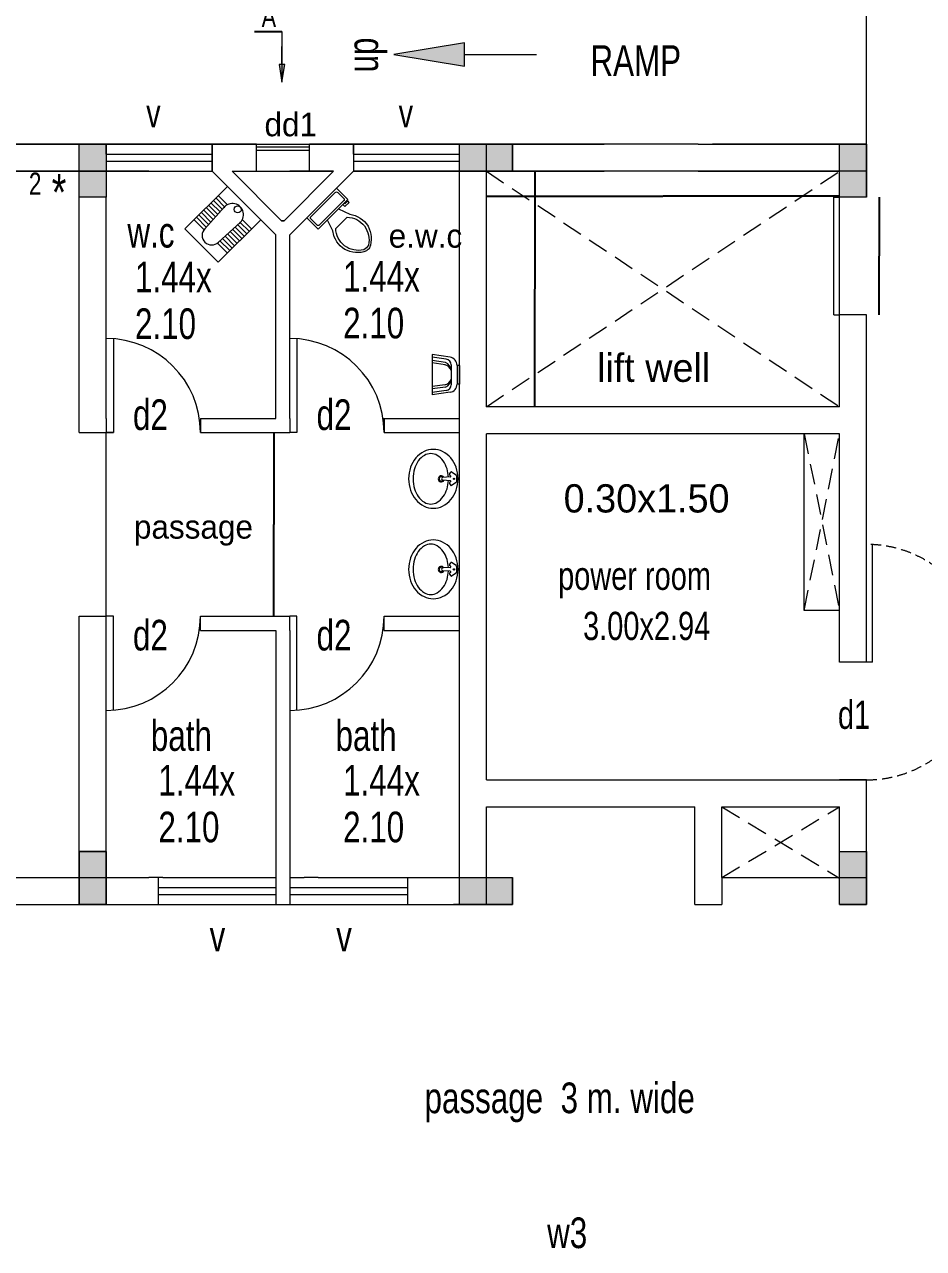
# Model space of a CAD drawing. Header units: metres. Extents: x 191982 to 427160, y -8904 to 80370.
# Drawn here: x 342854 to 350493, y 9875 to 20274 of the extents above; entities that cross this region are included whole.
import ezdxf

# ---------------------------------------------------------------- set-up
doc = ezdxf.new("R2010")
doc.units = ezdxf.units.M
doc.header["$LTSCALE"] = 700
doc.header["$MEASUREMENT"] = 0
doc.header["$PDMODE"] = 32
doc.linetypes.add('DASHED2', pattern=[0.375, 0.25, -0.125])
doc.linetypes.add('HIDDEN2', pattern=[0.1875, 0.125, -0.0625])
doc.layers.get('0').update_dxf_attribs({"lineweight": 9})
doc.layers.get('Defpoints').update_dxf_attribs({"lineweight": 9})
doc.layers.add('NEW PLANS', color=7, linetype='Continuous', lineweight=9)
doc.layers.add('PLAN', color=7, linetype='Continuous', lineweight=9)
doc.styles.add('RVR', font='MOD20.TTF')
doc.styles.get("Standard").update_dxf_attribs({"font": 'swisscl.ttf'})
doc.dimstyles.get("Standard").update_dxf_attribs({"dimtxt": 0.23, "dimasz": 0.23, "dimexe": 0.05, "dimexo": 0.05, "dimgap": 0.06, "dimtad": 0, "dimzin": 0, "dimdsep": 46, "dimtxsty": 'Standard', "dimcen": 0, "dimse1": 1, "dimse2": 1, "dimadec": 0, "dimazin": 0, "dimtfac": 1, "dimtofl": 0, "dimtmove": 2, "dimatfit": 0, "dimfxl": 0.18, "dimtolj": 1, "dimtzin": 0, "dimarcsym": 0})

# ---------------------------------------------------------------- blocks, each defined once
blk = doc.blocks.new('ARR')
at = {"layer": 'PLAN'}
blk.add_hatch(color=256, dxfattribs=at).paths.add_polyline_path([(-1.8e-15, 0), (-0.6000000000000015, 0.1000000000000032), (-0.6000000000000015, -0.0999999999999997)])
blk.add_line((-0.6000000000000015, 0), (-1.212166018050311, 0))
blk.add_lwpolyline([(0, 0), (-0.6000000000000015, 0.1000000000000014), (-0.6000000000000015, -0.1000000000000014), (0, 0)])
blk = doc.blocks.new('BASIN')
at = {"layer": 'PLAN'}
for p, q in [((-0.0663813992809992, 0.015917578428116), (-0.1278958540287363, 0.0122901920931327)), ((-0.0732032318445022, 0.0396576616308266), (-0.0620085914908941, 0.0562311352363167)), ((-0.0629198157446354, 0.0266779357145879), (-0.07185852353222799, 0.0327156331414358)), ((-0.0163135348296919, 0.0313999058148511), (-0.0550665630004232, 0.0575758435488751)), ((-0.0103072852483024, -0.0193198666747776), (-0.0103072852483024, 0.0192911460542291)), ((-0.0663813992809992, -0.0159475047872775), (-0.1278958540287363, -0.0123201184523509)), ((-0.0732152269829953, -0.0396686236539949), (-0.0620246388719465, -0.0562360979836285)), ((-0.0629198157446354, -0.0267078620737493), (-0.0718618924810812, -0.0327207816173427)), ((-0.0163441214493787, -0.0314504920680179), (-0.0550852416227485, -0.0575825823657965))]:
    blk.add_line(p, q, dxfattribs=at)
blk.add_lwpolyline([(-0.2101936326411646, -0.25, 0.1149412244687059), (-0.1316499338277595, -0.2317024442837692, 0.1038525880920112), (-0.0615642896383975, -0.1767766952966667, 0.0912494296578931), (-0.0164985706987864, -0.0975392257938097, 0.0839775933638501), (0, 0, 0.0839775933638383), (-0.0164985706987864, 0.0975392257938097, 0.0912494296578955), (-0.0615642896383975, 0.1767766952966099, 0.1038525880920111), (-0.1316499338277595, 0.2317024442837692, 0.1149412244687059), (-0.2101936326411646, 0.25, 0.1149412244687291), (-0.2887373314546266, 0.2317024442837692, 0.1038525880919931), (-0.3588229756439887, 0.1767766952966099, 0.0912494296579102), (-0.4038886945835999, 0.0975392257938097, 0.0839775933638679), (-0.4203872652823863, 0, 0.0839775933638679), (-0.4038886945835999, -0.0975392257938097, 0.0912494296579102), (-0.3588229756439887, -0.1767766952966667, 0.103852588092018), (-0.2887373314546266, -0.2317024442837692, 0.1149412244687392)], format="xyb", close=True, dxfattribs=at)
for points in [[(-0.0819962723938943, 0.0149968000910121, 0.0583209938451531), (-0.0936955449938637, 0.0849627397504378, 0.0823101652039923), (-0.1255614771369551, 0.1515341103380479, 0.1068421714138112), (-0.177245916532172, 0.1994162690304506, 0.1343882753528208), (-0.231627494314921, 0.2143015940022224, 0.1343882753528657), (-0.28600907209767, 0.1994162690304506, 0.106842171413814), (-0.3376935114928869, 0.1515341103380479, 0.0823101652040123), (-0.3695594436359784, 0.084962739750381, 0.0706650253413813), (-0.3816274943148983, 0)], [(-0.3816274943148983, 0, 0.0706650253414019), (-0.3695594436359784, -0.0849627397504378, 0.0823101652040341), (-0.3376935114928869, -0.1515341103380479, 0.1068421714137939), (-0.28600907209767, -0.1994162690304506, 0.1343882753528124), (-0.231627494314921, -0.2143015940022224, 0.1343882753528742), (-0.177245916532172, -0.1994162690304506, 0.1068421714138314), (-0.1255614771369551, -0.1515341103380479, 0.0823101652040122), (-0.0936955449938637, -0.0849627397504378, 0.0582964314966242), (-0.0819977422887632, -0.015026639773339)]]:
    blk.add_lwpolyline(points, format="xyb", dxfattribs=at)
for radius in [0.0056882637540785, 0.0036882637540785]:
    blk.add_circle((-0.03485446854881501, 0), radius, dxfattribs=at)
for centre, radius, start, end in [((-0.1419640231738413, -0.0004383114202255), 0.0257059003902201, 30.89640810497903, 331.208249019374), ((-0.1419640231738413, -0.0004383114202255), 0.0187805818112408, 42.66127128305972, 320.6474583021084), ((-0.1279479717465506, -1.49631795807e-05), 0.0123052656429399, 89.75732875002224, 270.2426712499776), ((-0.0690598634431581, 0.036859001542382), 0.005, 145.962732993664, 235.9627329845772), ((-0.0662718604630186, 0.021819310619378), 0.005902748648736999, 268.9223215415863, 55.39757288886521), ((-0.0578652230894932, 0.0534324751479289), 0.005, 55.96273298462342, 145.9627329936741), ((-0.0247053923301905, 0.0196933279415816), 0.014403723053848, 358.3999747865838, 54.51472372778263), ((-0.0690718585815944, -0.0368699635656071), 0.005, 123.9180650673293, 214.0372670063358), ((-0.0662718604630186, -0.0218492369785963), 0.005902748648736999, 304.6024271111348, 91.07767845841371), ((-0.0578812704706024, -0.0534374378952407), 0.005, 214.0372670063342, 304.0008891961498), ((-0.0247053923301905, -0.0197220485621301), 0.014403723053848, 305.4852762722173, 1.60002521341621)]:
    blk.add_arc(centre, radius, start, end, dxfattribs=at)
blk = doc.blocks.new('W.C')
at = {"color": 4}
for p, q in [((217.1699999999473, -137.1599999999598), (217.1699999999473, -45.71999999998661)), ((-228.5999999999476, -194.3099999999395), (-182.879999999961, -194.3099999999395)), ((-228.5999999999476, -217.1699999999546), (-228.5999999999476, -194.3099999999395)), ((-160.0199999999604, -217.1699999999546), (-228.5999999999476, -217.1699999999546)), ((-182.879999999961, -194.3099999999395), (-182.879999999961, -182.8799999999464)), ((-160.0199999999604, -182.8799999999464), (-160.0199999999604, -217.1699999999546)), ((-91.43999999998049, -182.8799999999464), (-137.1599999999671, -320.03999999995)), ((91.43999999998049, -182.8799999999464), (137.1599999999671, -320.03999999995)), ((91.43999999998049, -320.03999999995), (-91.43999999998049, -320.03999999995))]:
    blk.add_line(p, q, dxfattribs=at)
blk.add_lwpolyline([(240.0299999999479, -182.8799999999464), (240.0299999999479, 0), (-240.0299999999479, 0), (-240.0299999999479, -182.8799999999464)], close=True, dxfattribs=at)
for points in [[(-217.1699999999473, -45.71999999998661), (-217.1699999999473, -137.1599999999598)], [(194.309999999954, -22.85999999997148), (-194.309999999954, -22.85999999997148)], [(-194.309999999954, -160.019999999975), (194.309999999954, -160.019999999975)]]:
    blk.add_lwpolyline(points, dxfattribs=at)
for centre, radius, start, end in [((-197.1674999999522, -42.86249999997379), 20.20557680999536, 81.86990000025065, 188.1300999993366), ((-197.1674999999522, -140.0174999999726), 20.20557680999536, 171.8698980003462, 278.1300999997493), ((197.1674999999522, -42.86249999997379), 20.20557680999536, 351.8699000006634, 98.13009999974929), ((197.1674999999522, -140.0174999999726), 20.20557680999536, 261.8699000002507, 8.130099999336617), ((80.4571972683989, -493.330116246012), 278.1837983620579, 141.4691096810649, 247.9714346835322), ((96.01103029384103, -498.7459763895022), 258.9850349707286, 136.3677254421844, 238.9468239370415), ((-80.45576855473337, -493.3295755335128), 278.1841226709746, 292.0284332732677, 38.53070636790922), ((-96.00950076277512, -498.7454431744408), 258.9851970231032, 301.0530065770443, 43.63209216651524), ((0.0004792850013473, -637.2559842917979), 91.43999999997904, 245.7318247448753, 294.2681740490558), ((0.0004787231810042, -662.9392698779848), 91.43999999997904, 254.8605283245045, 285.139470771621)]:
    blk.add_arc(centre, radius, start, end, dxfattribs=at)
blk = doc.blocks.new('ORISA PAN')
at = {"layer": 'PLAN'}
for p, q in [((-0.1999999999998181, 0.5099999999999998), (0.2000000000002728, 0.5099999999999998)), ((-0.1999999999998181, 0), (-0.1999999999998181, 0.5099999999999998)), ((-0.1999999999998181, 0.5099999999999998), (0.2000000000002728, 0.5099999999999998)), ((0.2000000000002728, 0.5099999999999998), (0.2000000000002728, 0)), ((0.2000000000002728, 0.5099999999999998), (0.2000000000002728, 0)), ((-0.1999999999998181, 0.4000000000000005), (-0.0897114113504358, 0.4000000000000005)), ((-0.1999999999998181, 0.3710000000000004), (-0.0945893087327932, 0.3710000000000004)), ((-0.1999999999998181, 0.3420000000000005), (-0.09306588516165, 0.3420000000000005)), ((-0.1999999999998181, 0.3130000000000006), (-0.0914825789645875, 0.3130000000000006)), ((-0.081000000000131, 0.1210000000000004), (-0.0945945945945823, 0.3700000000010313)), ((0.081000000000131, 0.1210000000000004), (0.0945945945945823, 0.3699999999946577)), ((0.0897114113504358, 0.4000000000000005), (0.2000000000002728, 0.4000000000000005)), ((0.0914825789645875, 0.3130000000000006), (0.2000000000002728, 0.3130000000000006)), ((0.0930658851621047, 0.3420000000000005), (0.2000000000002728, 0.3420000000000005)), ((0.0945893087327932, 0.3710000000000004), (0.2000000000002728, 0.3710000000000004)), ((-0.1999999999998181, 0.2840000000000007), (-0.0898992727666155, 0.2840000000000007)), ((-0.1999999999998181, 0.2550000000000008), (-0.0883159665686435, 0.2550000000000008)), ((-0.1999999999998181, 0.2260000000000009), (-0.0867326603706715, 0.2260000000000026)), ((0.0867326603711263, 0.2260000000000009), (0.2000000000002728, 0.2260000000000009)), ((0.0883159665690983, 0.2550000000000008), (0.2000000000002728, 0.2550000000000008)), ((0.0898992727670702, 0.2840000000000007), (0.2000000000002728, 0.2840000000000007)), ((-0.1999999999998181, 0.1970000000000009), (-0.085149354173609, 0.1970000000000009)), ((-0.1999999999998181, 0.168000000000001), (-0.0835660479756371, 0.168000000000001)), ((-0.1999999999998181, 0.1390000000000011), (-0.0819827417776651, 0.1390000000000029)), ((-0.0802496105911814, 0.1099999999999994), (-0.1999999999998181, 0.1099999999999994)), ((-0.1999999999998181, 0.1100000000000012), (-0.0802496105911814, 0.1100000000000012)), ((0.2000000000002728, 0.1099999999999994), (0.0802496105911814, 0.1099999999999994)), ((0.0802496105911814, 0.1100000000000012), (0.2000000000002728, 0.1100000000000012)), ((0.0819827417776651, 0.1390000000000011), (0.2000000000002728, 0.1390000000000011)), ((0.0835660479756371, 0.168000000000001), (0.2000000000002728, 0.168000000000001)), ((0.085149354173609, 0.1970000000000009), (0.2000000000002728, 0.1970000000000009)), ((0.2000000000002728, 0), (-0.1999999999998181, 0))]:
    blk.add_line(p, q, dxfattribs=at)
blk.add_circle((0, 0.4345945945945839), 0.03, dxfattribs=at)
for centre, radius, start, end in [((0, 0.3700000000000011), 0.0945945945945823, 353.8118838812728, 186.1881161187272), ((0, 0.1210000000000004), 0.081, 180.0000000020845, 359.9999999947151)]:
    blk.add_arc(centre, radius, start, end, dxfattribs=at)
blk = doc.blocks.new('*D97')
at = {"layer": 'Defpoints', "color": 0, "transparency": 16777216}
for p in [(344973.9902032795, 16806.69229437821), (345109.9035538616, 16806.69229437821), (345109.9035538616, 15246.69229437845)]:
    blk.add_point(p, dxfattribs=at)
at = {"layer": 'NEW PLANS', "color": 0, "lineweight": -2, "transparency": 16777216}
for p, q in [((344973.9902032795, 16806.46229437821), (344973.9902032795, 16027.20279896549)), ((344973.9902032795, 15246.92229437845), (344973.9902032795, 16026.18178979118))]:
    blk.add_line(p, q, dxfattribs=at)
at = {"layer": 'NEW PLANS', "color": 0, "transparency": 16777216}
for points in [[(344973.9518699461, 16806.46229437821), (344974.0285366128, 16806.46229437821), (344973.9902032795, 16806.69229437821)], [(344973.9518699461, 15246.92229437845), (344974.0285366128, 15246.92229437845), (344973.9902032795, 15246.69229437845)]]:
    blk.add_solid(points, dxfattribs=at)
at = {"layer": 'NEW PLANS', "color": 0, "transparency": 16777216, "insert": (344973.9902032795, 16026.69229437838), "char_height": 0.23, "attachment_point": 5, "rotation": 90}
blk.add_mtext('\\A1;1560.00', dxfattribs=at)
blk = doc.blocks.new('*D66')
at = {"layer": 'Defpoints', "color": 0, "transparency": 16777216}
for p in [(350009.9035538616, 18806.69229437845), (350117.3464436712, 18806.69229437845), (350009.9035538616, 17806.69229437845)]:
    blk.add_point(p, dxfattribs=at)
at = {"layer": 'PLAN', "color": 0, "lineweight": -2, "transparency": 16777216}
for p, q in [((350117.3464436712, 18806.46229437845), (350117.3464436712, 18307.20279896531)), ((350117.3464436712, 17806.92229437845), (350117.3464436712, 18306.181789791))]:
    blk.add_line(p, q, dxfattribs=at)
at = {"layer": 'PLAN', "color": 0, "transparency": 16777216}
for points in [[(350117.3081103379, 18806.46229437845), (350117.3847770045, 18806.46229437845), (350117.3464436712, 18806.69229437845)], [(350117.3081103379, 17806.92229437845), (350117.3847770045, 17806.92229437845), (350117.3464436712, 17806.69229437845)]]:
    blk.add_solid(points, dxfattribs=at)
at = {"layer": 'PLAN', "color": 0, "transparency": 16777216, "insert": (350117.3464436712, 18306.69229437821), "char_height": 0.23, "attachment_point": 5, "rotation": 90}
blk.add_mtext('\\A1;1000.00', dxfattribs=at)
blk = doc.blocks.new('*D67')
at = {"layer": 'Defpoints', "color": 0, "transparency": 16777216}
for p in [(349779.9035538616, 18815.71124917845), (346779.9035538616, 18651.98368789554), (349779.9035538616, 18651.98368789554)]:
    blk.add_point(p, dxfattribs=at)
at = {"layer": 'PLAN', "color": 0, "lineweight": -2, "transparency": 16777216}
for p, q in [((346780.1335538616, 18815.71124917845), (348279.3902609389, 18815.71124917845)), ((349779.6735538616, 18815.71124917845), (348280.4168467843, 18815.71124917845))]:
    blk.add_line(p, q, dxfattribs=at)
at = {"layer": 'PLAN', "color": 0, "transparency": 16777216}
for points in [[(346780.1335538616, 18815.74958251178), (346780.1335538616, 18815.67291584512), (346779.9035538616, 18815.71124917845)], [(349779.6735538616, 18815.74958251178), (349779.6735538616, 18815.67291584512), (349779.9035538616, 18815.71124917845)]]:
    blk.add_solid(points, dxfattribs=at)
at = {"layer": 'PLAN', "color": 0, "transparency": 16777216, "insert": (348279.9035538616, 18815.71124917845), "char_height": 0.23, "attachment_point": 5}
blk.add_mtext('\\A1;3000.00', dxfattribs=at)
blk = doc.blocks.new('*D68')
at = {"layer": 'Defpoints', "color": 0, "transparency": 16777216}
for p in [(347189.6825891924, 19026.69229437845), (347993.6105892849, 19026.69229437845), (347993.6105892849, 17026.69229437845)]:
    blk.add_point(p, dxfattribs=at)
at = {"layer": 'PLAN', "color": 0, "lineweight": -2, "transparency": 16777216}
for p, q in [((347189.6825891924, 19026.46229437845), (347189.6825891924, 18027.20536121987)), ((347189.6825891924, 17026.92229437845), (347189.6825891924, 18026.17922753703))]:
    blk.add_line(p, q, dxfattribs=at)
at = {"layer": 'PLAN', "color": 0, "transparency": 16777216}
for points in [[(347189.6442558591, 19026.46229437845), (347189.7209225257, 19026.46229437845), (347189.6825891924, 19026.69229437845)], [(347189.6442558591, 17026.92229437845), (347189.7209225257, 17026.92229437845), (347189.6825891924, 17026.69229437845)]]:
    blk.add_solid(points, dxfattribs=at)
at = {"layer": 'PLAN', "color": 0, "transparency": 16777216, "insert": (347189.6825891924, 18026.6922943785), "char_height": 0.23, "attachment_point": 5, "rotation": 90}
blk.add_mtext('\\A1;2000.00', dxfattribs=at)

msp = doc.modelspace()

# ---------------------------------------------------------------- hatches: boundary and pattern name
at = {"layer": 'NEW PLANS'}
for points in [[(343319.9035538616, 19036.69229437845), (343319.9035538616, 19256.69229437845), (343549.9035538616, 19256.69229437845), (343549.9035538616, 19036.69229437845)], [(346779.9035538616, 19256.69229437845), (346779.9035538616, 19026.69229437845), (346549.9035538616, 19026.69229437845), (346549.9035538616, 19256.69229437845)], [(346779.9035538616, 19256.69229437845), (346779.9035538616, 19026.69229437845), (346549.9035538616, 19026.69229437845), (346549.9035538616, 19256.69229437845)], [(346779.9035538616, 19256.69229437845), (346999.9035538616, 19256.69229437845), (346999.9035538616, 19026.69229437845), (346779.9035538616, 19026.69229437845)], [(346779.9035538616, 19256.69229437845), (346999.9035538616, 19256.69229437845), (346999.9035538616, 19026.69229437845), (346779.9035538616, 19026.69229437845)], [(349779.9035538616, 19036.69229437845), (349779.9035538616, 19256.69229437845), (350009.9035538616, 19256.69229437845), (350009.9035538616, 19036.69229437845)], [(349779.9035538616, 19036.69229437845), (349779.9035538616, 19256.69229437845), (350009.9035538616, 19256.69229437845), (350009.9035538616, 19036.69229437845)], [(343319.9035538616, 19036.69229437845), (343549.9035538616, 19036.69229437845), (343549.9035538616, 18806.69229437845), (343319.9035538616, 18806.69229437845)], [(349779.9035538616, 19036.69229437845), (350009.9035538616, 19036.69229437845), (350009.9035538616, 18806.69229437845), (349779.9035538616, 18806.69229437845)], [(349779.9035538616, 19036.69229437845), (350009.9035538616, 19036.69229437845), (350009.9035538616, 18806.69229437845), (349779.9035538616, 18806.69229437845)], [(343319.9035538616, 13026.69229437844), (343319.9035538616, 13246.69229437844), (343549.9035538616, 13246.69229437844), (343549.9035538616, 13026.69229437844)], [(343549.9035538616, 13026.69229437844), (343549.9035538616, 13246.69229437844), (343319.9035538616, 13246.69229437844), (343319.9035538616, 13026.69229437844)], [(349779.9035538616, 13026.69229437844), (349779.9035538616, 13246.69229437844), (350009.9035538616, 13246.69229437844), (350009.9035538616, 13026.69229437844)], [(349779.9035538616, 13026.69229437844), (349779.9035538616, 13246.69229437844), (350009.9035538616, 13246.69229437844), (350009.9035538616, 13026.69229437844)], [(343319.9035538616, 13026.69229437844), (343549.9035538616, 13026.69229437844), (343549.9035538616, 12796.69229437844), (343319.9035538616, 12796.69229437844)], [(343549.9035538616, 13026.69229437844), (343319.9035538616, 13026.69229437844), (343319.9035538616, 12796.69229437844), (343549.9035538616, 12796.69229437844)], [(346779.9035538616, 13026.69229437844), (346779.9035538616, 12796.69229437844), (346549.9035538616, 12796.69229437844), (346549.9035538616, 13026.69229437844)], [(346779.9035538616, 13026.69229437844), (346779.9035538616, 12796.69229437844), (346549.9035538616, 12796.69229437844), (346549.9035538616, 13026.69229437844)], [(346779.9035538616, 13026.69229437844), (346999.9035538616, 13026.69229437844), (346999.9035538616, 12796.69229437844), (346779.9035538616, 12796.69229437844)], [(346779.9035538616, 13026.69229437844), (346999.9035538616, 13026.69229437844), (346999.9035538616, 12796.69229437844), (346779.9035538616, 12796.69229437844)], [(349779.9035538616, 13026.69229437844), (350009.9035538616, 13026.69229437844), (350009.9035538616, 12796.69229437844), (349779.9035538616, 12796.69229437844)], [(349779.9035538616, 13026.69229437844), (350009.9035538616, 13026.69229437844), (350009.9035538616, 12796.69229437844), (349779.9035538616, 12796.69229437844)]]:
    msp.add_hatch(color=256, dxfattribs=at).paths.add_polyline_path(points)

# ---------------------------------------------------------------- linework, layer by layer
for p, q in [((350009.9035538616, 19256.69229437845), (350009.9035538616, 22256.69229437844)), ((345042.4141810717, 20215.478570613), (345042.4141810717, 19782.55633011941)), ((344824.9035538616, 19256.69229437845), (333629.9035539212, 19256.69229437845)), ((333629.9035539212, 19256.69229437845), (344824.9035538616, 19256.69229437845)), ((343549.9035538616, 19256.69229437845), (343319.9035538616, 19256.69229437845)), ((343549.9035538616, 19171.69229437845), (343549.9035538616, 19256.69229437845)), ((343549.9035538616, 19256.69229437845), (343549.9035538616, 19026.69229437845)), ((344449.9035538616, 19111.69229437845), (344449.9035538616, 19256.69229437845)), ((344449.9035538616, 19256.69229437845), (344449.9035538616, 19026.69229437845)), ((344449.9035538616, 19256.69229437845), (345649.9035538616, 19256.69229437845)), ((344449.9035538616, 19026.69229437845), (344449.9035538616, 19256.69229437845)), ((344824.9035538616, 19026.69229437845), (344824.9035538616, 19256.69229437845)), ((344824.9035538616, 19256.69229437845), (345274.9035538616, 19256.69229437845)), ((348579.9035538616, 19256.69229437845), (345274.9035538616, 19256.69229437845)), ((345274.9035538616, 19256.69229437845), (347779.9035538616, 19256.69229437845)), ((345274.9035538616, 19206.69229437845), (345274.9035538616, 19256.69229437845)), ((345649.9035538616, 19171.69229437845), (345649.9035538616, 19256.69229437845)), ((345649.9035538616, 19256.69229437845), (345649.9035538616, 19026.69229437845)), ((345649.9035538616, 19256.69229437845), (345649.9035538616, 19026.69229437845)), ((346549.9035538616, 16926.69229437845), (346549.9035538616, 19256.69229437845)), ((346549.9035538616, 16926.69229437845), (346549.9035538616, 19256.69229437845)), ((346549.9035538616, 19026.69229437845), (346549.9035538616, 19256.69229437821)), ((346549.9035538616, 12796.69229437844), (346549.9035538616, 19256.69229437845)), ((346549.9035538616, 12796.69229437844), (346549.9035538616, 19256.69229437845)), ((346779.9035538616, 17026.69229437845), (346779.9035538616, 19256.69229437845)), ((346779.9035538616, 17026.69229437845), (346779.9035538616, 19256.69229437845)), ((346999.9035538616, 19026.69229437845), (346999.9035538616, 19256.69229437845)), ((346999.9035538616, 19026.69229437845), (346999.9035538616, 19256.69229437845)), ((348579.9035538616, 19256.69229437845), (348699.9035538616, 19256.69229437845)), ((348579.9035538616, 19256.69229437845), (348699.9035538616, 19256.69229437845)), ((350009.9035538616, 19256.69229437845), (348699.9035538616, 19256.69229437845)), ((348699.9035538616, 19256.69229437845), (349779.9035538616, 19256.69229437845)), ((350009.9035538616, 19256.69229437845), (348699.9035538616, 19256.69229437845)), ((348699.9035538616, 19256.69229437845), (349779.9035538616, 19256.69229437845)), ((349779.9035538616, 18806.69229437845), (349779.9035538616, 19256.69229437845)), ((350009.9035538616, 19256.69229437845), (349779.9035538616, 19256.69229437845)), ((349779.9035538616, 18806.69229437845), (349779.9035538616, 19256.69229437845)), ((350009.9035538616, 19256.69229437845), (349779.9035538616, 19256.69229437845)), ((350009.9035538616, 18806.69229437845), (350009.9035538616, 19256.69229437845)), ((343549.9035538616, 19171.69229437845), (344449.9035538616, 19171.69229437845)), ((343549.9035538616, 19171.69229437821), (344449.9035538616, 19171.69229437821)), ((345274.9035538616, 19231.69229437845), (344824.9035538616, 19231.69229437845)), ((344824.9035538616, 19206.69229437845), (345274.9035538616, 19206.69229437845)), ((345274.9035538616, 19026.69229437845), (345274.9035538616, 19206.69229437845)), ((345649.9035538616, 19171.69229437845), (346549.9035538616, 19171.69229437845)), ((345649.9035538616, 19171.69229437821), (346549.9035538616, 19171.69229437821)), ((343549.9035538616, 19111.69229437845), (344449.9035538616, 19111.69229437845)), ((343549.9035538616, 19111.69229437798), (344449.9035538616, 19111.69229437798)), ((345649.9035538616, 19111.69229437845), (346549.9035538616, 19111.69229437845)), ((345649.9035538616, 19111.69229437798), (346549.9035538616, 19111.69229437798)), ((343909.9035538616, 19026.69229437845), (333629.9035539212, 19026.69229437845)), ((333629.9035539212, 19026.69229437845), (344449.9035538616, 19026.69229437845)), ((344989.9035538616, 18486.69229437845), (344449.9035538616, 19026.69229437845)), ((344989.9035538616, 18486.69229437798), (344449.9035538616, 19026.69229437845)), ((344619.609181303, 19026.69229437845), (344989.9035538616, 19026.69229437845)), ((344619.609181303, 19026.69229437845), (345480.1979263606, 19026.69229437845)), ((345039.6091813626, 18606.69229437867), (344619.609181303, 19026.69229437845)), ((345060.1979263606, 18606.69229437867), (345480.1979263606, 19026.69229437845)), ((345480.1979263606, 19026.69229437845), (345109.9035538616, 19026.69229437845)), ((345109.9035538616, 19026.69229437845), (345480.1979263606, 19026.69229437845)), ((345109.9035538616, 19026.69229437845), (345229.9035538616, 19026.69229437845)), ((345109.9035538616, 19026.69229437845), (345229.9035538616, 19026.69229437845)), ((345109.9035538616, 18486.69229437845), (345649.9035538616, 19026.69229437845)), ((345649.9035538616, 19026.69229437845), (345109.9035538616, 18486.69229437798)), ((345349.9035538616, 19026.69229437845), (345480.1979263606, 19026.69229437845)), ((347779.9035538616, 19026.69229437845), (345649.9035538616, 19026.69229437845)), ((345649.9035538616, 19026.69229437845), (347779.9035538616, 19026.69229437845)), ((345649.9035538616, 19026.69229437845), (346549.9035538616, 19026.69229437845)), ((348579.9035538616, 19026.69229437845), (347779.9035538616, 19026.69229437845)), ((348579.9035538616, 19026.69229437845), (347779.9035538616, 19026.69229437845)), ((350009.9035538616, 19026.69229437845), (348579.9035538616, 19026.69229437845)), ((348579.9035538616, 19026.69229437845), (349779.9035538616, 19026.69229437845)), ((350009.9035538616, 19026.69229437845), (348579.9035538616, 19026.69229437845)), ((348579.9035538616, 19026.69229437845), (349779.9035538616, 19026.69229437845)), ((343319.9035538616, 16806.69229437845), (343319.9035538616, 18806.69229437845)), ((343549.9035538616, 16926.69229437821), (343549.9035538616, 18806.69229437845)), ((345039.6091813626, 18606.69229437845), (345060.1979263606, 18606.69229437845)), ((344989.9035538616, 16926.69229437798), (344989.9035538616, 18486.69229437891)), ((345109.9035538616, 16926.69229437798), (345109.9035538616, 18486.69229437798)), ((349779.9035538616, 17026.69229437845), (349779.9035538616, 17806.69229437845)), ((350009.9035538616, 14856.69229437867), (350009.9035538616, 17806.69229437845)), ((343609.9035538616, 17604.43912138501), (343609.9035538616, 16806.69229437798)), ((345169.9035538616, 17604.43912138525), (345169.9035538616, 16806.69229437821)), ((346470.088133234, 17446.57504206026), (346318.5162903251, 17468.86501895906)), ((346318.5162903251, 17468.86501895906), (346318.5162903251, 17126.69229437845)), ((346437.1782533707, 17431.19962405941), (346318.5162903251, 17448.64991275049)), ((346432.8134336653, 17401.51884999793), (346318.5162903251, 17418.32725343728)), ((346429.9035538616, 17381.73166729106), (346318.5162903251, 17398.11214722777)), ((346479.9035538616, 17381.73166729106), (346479.9035538616, 17213.82564604647)), ((346529.9035538616, 17377.31990258526), (346529.9035538616, 17218.23741075225)), ((346549.9035538616, 17377.31990258526), (346529.9035538616, 17377.31990258526)), ((346549.9035538616, 17377.31990258526), (346549.9035538616, 17218.23741075225)), ((346429.9035538616, 17213.8256460474), (346318.5162903251, 17197.44516610975)), ((346432.8134336653, 17194.03846333982), (346318.5162903251, 17177.23005990023)), ((346432.8134336653, 17194.03846333982), (346318.5162903251, 17177.23005990116)), ((346437.1782533707, 17164.35768927835), (346318.5162903251, 17146.90740058702)), ((346549.9035538616, 17218.23741075225), (346529.9035538616, 17218.23741075225)), ((346470.088133234, 17148.98227127727), (346318.5162903251, 17126.69229437845)), ((349779.9035538616, 17026.69229437845), (346779.9035538616, 17026.69229437845)), ((343549.9035538616, 16926.69229437798), (343549.9035538616, 16806.69229437798)), ((344349.9035538616, 16926.69229437798), (344989.9035538616, 16926.69229437821)), ((344349.9035538616, 16926.69229437798), (344349.9035538616, 16806.69229437798)), ((345109.9035538616, 16926.69229437798), (345109.9035538616, 16806.69229437821)), ((345109.9035538616, 16926.69229437821), (345109.9035538616, 16806.69229437821)), ((345900.8523512068, 16926.69229437845), (346549.9035538616, 16926.69229437821)), ((345909.9035538616, 16926.69229437821), (345909.9035538616, 16806.69229437821)), ((345909.9035538616, 16926.69229437821), (345909.9035538616, 16806.69229437821)), ((343319.9035538616, 16806.69229437845), (343609.9035538616, 16806.69229437845)), ((343319.9035538616, 16806.69229437798), (343549.9035538616, 16806.69229437798)), ((343609.9035538616, 16806.69229437798), (343549.9035538616, 16806.69229437798)), ((343549.9035538616, 15246.69229437867), (343549.9035538616, 16806.69229437798)), ((344349.9035538616, 16806.69229437798), (345109.9035538616, 16806.69229437821)), ((345169.9035538616, 16806.69229437821), (345109.9035538616, 16806.69229437821)), ((345909.9035538616, 16806.69229437845), (346549.9035538616, 16806.69229437845)), ((346549.9035538616, 15246.69229437821), (346549.9035538616, 16806.69229437845)), ((346549.9035538616, 15246.69229437821), (346549.9035538616, 16806.69229437845)), ((346779.9035538616, 13856.69229437867), (346779.9035538616, 16796.69229437845)), ((349779.9035538616, 16796.69229437845), (346779.9035538616, 16796.69229437845)), ((349479.9035538616, 15296.69229437845), (349479.9035538616, 16796.69229437845)), ((349779.9035538616, 14856.69229437867), (349779.9035538616, 16796.69229437845)), ((346779.9035538616, 13856.69229437867), (346779.9035538616, 15911.69229437845)), ((350059.9035538616, 14856.69229437867), (350059.9035538616, 15855.44151215037)), ((349779.9035538616, 15296.69229437845), (349479.9035538616, 15296.69229437845)), ((343319.9035538616, 15246.69229437867), (343549.9035538616, 15246.69229437867)), ((343319.9035538616, 13246.69229437844), (343319.9035538616, 15246.69229437867)), ((343549.9035538616, 15126.69229437845), (343549.9035538616, 15246.69229437867)), ((343609.9035538616, 15246.69229437867), (343549.9035538616, 15246.69229437867)), ((343609.9035538616, 14448.94546737164), (343609.9035538616, 15246.69229437867)), ((344349.9035538616, 15246.69229437845), (345109.9035538616, 15246.69229437845)), ((344349.9035538616, 15126.69229437821), (344349.9035538616, 15246.69229437845)), ((345109.9035538616, 15126.69229437821), (345109.9035538616, 15246.69229437845)), ((345109.9035538616, 15126.69229437821), (345109.9035538616, 15246.69229437845)), ((345169.9035538616, 15246.69229437845), (345109.9035538616, 15246.69229437845)), ((345169.9035538616, 14448.94546737141), (345169.9035538616, 15246.69229437845)), ((345909.9035538616, 15246.69229437821), (346549.9035538616, 15246.69229437821)), ((345909.9035538616, 15126.69229437821), (345909.9035538616, 15246.69229437821)), ((345909.9035538616, 15126.69229437821), (345909.9035538616, 15246.69229437821)), ((343549.9035538616, 13246.69229437844), (343549.9035538616, 15126.69229437845)), ((344349.9035538616, 15126.69229437821), (344989.9035538616, 15126.69229437821)), ((344989.9035538616, 15126.69229437821), (344989.9035538616, 12796.69229437844)), ((345109.9035538616, 15126.69229437821), (345109.9035538616, 12796.69229437844)), ((345909.9035538616, 15126.69229437821), (346549.9035538616, 15126.69229437821)), ((346549.9035538616, 12796.69229437844), (346549.9035538616, 15126.69229437821)), ((346549.9035538616, 13026.69229437844), (346549.9035538616, 15126.69229437821)), ((350009.9035538616, 14856.69229437867), (349779.9035538616, 14856.69229437867)), ((350059.9035538616, 14856.69229437867), (350009.9035538616, 14856.69229437867)), ((346779.9035538616, 13856.69229437867), (349779.9035538616, 13856.69229437867)), ((350009.9035538616, 13856.69229437867), (349779.9035538616, 13856.69229437867)), ((346779.9035538616, 12796.69229437844), (346779.9035538616, 13626.69229437844)), ((346779.9035538616, 12796.69229437844), (346779.9035538616, 13626.69229437844)), ((346779.9035538616, 13626.69229437844), (348549.9035538616, 13626.69229437844)), ((348779.9035538616, 13626.69229437844), (349779.9035538616, 13626.69229437844)), ((343549.9035538616, 13246.69229437844), (343319.9035538616, 13246.69229437844)), ((343319.9035538616, 13246.69229437844), (343549.9035538616, 13246.69229437844)), ((349779.9035538616, 12796.69229437844), (349779.9035538616, 13246.69229437844)), ((349779.9035538616, 12796.69229437844), (349779.9035538616, 13246.69229437844)), ((350009.9035538616, 12796.69229437844), (350009.9035538616, 13246.69229437844)), ((350009.9035538616, 12796.69229437844), (350009.9035538616, 13246.69229437844)), ((340089.9035538616, 13026.69229437844), (343909.9035538616, 13026.69229437844)), ((344029.9035538616, 13026.69229437844), (343909.9035538616, 13026.69229437844)), ((343989.9035538616, 13026.69229437844), (343989.9035538616, 12796.69229437821)), ((344029.9035538616, 13026.69229437844), (344989.9035538616, 13026.69229437844)), ((344449.9035538616, 13026.69229437844), (344989.9035538616, 13026.69229437844)), ((345109.9035538616, 13026.69229437844), (345229.9035538616, 13026.69229437844)), ((345109.9035538616, 13026.69229437844), (345229.9035538616, 13026.69229437844)), ((345349.9035538616, 13026.69229437844), (345229.9035538616, 13026.69229437844)), ((345349.9035538616, 13026.69229437844), (346549.9035538616, 13026.69229437844)), ((345349.9035538616, 13026.69229437844), (346999.9035538616, 13026.69229437844)), ((346109.9035538616, 13026.69229437844), (346109.9035538616, 12796.69229437844)), ((346999.9035538616, 12796.69229437844), (346999.9035538616, 13026.69229437844)), ((346999.9035538616, 12796.69229437844), (346999.9035538616, 13026.69229437844)), ((348779.9035538616, 13026.69229437844), (349779.9035538616, 13026.69229437844)), ((349779.9035538616, 13026.69229437844), (350009.9035538616, 13026.69229437844)), ((343989.9035538616, 12941.69229437844), (344989.9035538616, 12941.69229437844)), ((345109.9035538616, 12941.69229437844), (346109.9035538616, 12941.69229437844)), ((340089.9035538616, 12796.69229437844), (346779.9035538616, 12796.69229437844)), ((343989.9035538616, 12881.69229437844), (344989.9035538616, 12881.69229437844)), ((344449.9035538616, 12796.69229437844), (346999.9035538616, 12796.69229437844)), ((345109.9035538616, 12881.69229437844), (346109.9035538616, 12881.69229437844)), ((346549.9035538616, 12796.69229437844), (346499.9035538616, 12796.69229437844)), ((349779.9035538616, 12796.69229437844), (350009.9035538616, 12796.69229437844)), ((349779.9035538616, 12796.69229437844), (350009.9035538616, 12796.69229437844))]:
    msp.add_line(p, q, dxfattribs=at)
at = {"layer": 'NEW PLANS', "linetype": 'ByBlock', "lineweight": -2}
msp.add_lwpolyline([(344808.4200982632, 20215.478570613), (345042.4141810717, 20215.478570613)], dxfattribs=at)
at = {"layer": 'NEW PLANS'}
for points in [[(343549.9035538616, 18806.69229437845), (343319.9035538616, 18806.69229437845), (343319.9035538616, 19256.69229437845), (343549.9035538616, 19256.69229437845)], [(346549.9035538616, 19026.69229437845), (346549.9035538616, 19256.69229437845), (346999.9035538616, 19256.69229437845), (346999.9035538616, 19026.69229437845)], [(346549.9035538616, 19026.69229437845), (346549.9035538616, 19256.69229437845), (346999.9035538616, 19256.69229437845), (346999.9035538616, 19026.69229437845)], [(350009.9035538616, 18806.69229437845), (349779.9035538616, 18806.69229437845), (349779.9035538616, 19256.69229437845), (350009.9035538616, 19256.69229437845)], [(350009.9035538616, 18806.69229437845), (349779.9035538616, 18806.69229437845), (349779.9035538616, 19256.69229437845), (350009.9035538616, 19256.69229437845)], [(344619.609181303, 19026.69229437845), (345480.1979263606, 19026.69229437845), (345060.1979263606, 18606.69229437845), (345039.6091813626, 18606.69229437845)], [(343549.9035538616, 12796.69229437844), (343319.9035538616, 12796.69229437844), (343319.9035538616, 13246.69229437844), (343549.9035538616, 13246.69229437844)], [(343319.9035538616, 12796.69229437844), (343549.9035538616, 12796.69229437844), (343549.9035538616, 13246.69229437844), (343319.9035538616, 13246.69229437844)], [(350009.9035538616, 12796.69229437844), (349779.9035538616, 12796.69229437844), (349779.9035538616, 13246.69229437844), (350009.9035538616, 13246.69229437844)], [(350009.9035538616, 12796.69229437844), (349779.9035538616, 12796.69229437844), (349779.9035538616, 13246.69229437844), (350009.9035538616, 13246.69229437844)], [(346549.9035538616, 12796.69229437844), (346549.9035538616, 13026.69229437844), (346999.9035538616, 13026.69229437844), (346999.9035538616, 12796.69229437844)], [(346549.9035538616, 12796.69229437844), (346549.9035538616, 13026.69229437844), (346999.9035538616, 13026.69229437844), (346999.9035538616, 12796.69229437844)]]:
    msp.add_lwpolyline(points, close=True, dxfattribs=at)
for centre, radius, start, end in [((343549.9035538616, 16806.69229437798), 800.0000000000008, 0, 90), ((345109.9035538616, 16806.69229437821), 800.0000000000008, 0, 90), ((346409.5718268337, 17310.55293219551), 74.17512567224982, 18.52505591501272, 77.98593088669348), ((346402.6336237373, 17330.28303030707), 77.365127389806, 2.842639182137205, 67.03954056372717), ((346429.9035538616, 17381.73166729106), 50, 0, 81.6341138751577), ((346459.9035538616, 17377.31990258526), 70, 0, 81.6341138751577), ((346409.5718268337, 17285.00438114294), 74.17512567224982, 282.0140691133065, 341.4749440849379), ((346402.6336237373, 17265.27428303139), 77.365127389806, 292.9604594362729, 357.1573608179148), ((346429.9035538616, 17213.82564604647), 50, 278.3658861248423, 0), ((346459.9035538616, 17218.23741075225), 70, 278.3658861248423, 0), ((343549.9035538616, 15246.69229437867), 800.0000000000008, 270, 0), ((345109.9035538616, 15246.69229437845), 800.0000000000008, 270, 0)]:
    msp.add_arc(centre, radius, start, end, dxfattribs=at)
at = {"layer": 'NEW PLANS', "linetype": 'HIDDEN2'}
msp.add_arc((350009.9035538616, 14856.69229437867), 1000, 270, 90, dxfattribs=at)
at = {"layer": 'PLAN', "linetype": 'DASHED2'}
for p, q in [((346779.9035538616, 17026.69229437845), (349779.9035538616, 19026.69229437845)), ((346779.9035538616, 19026.69229437845), (349779.9035538616, 17026.69229437845)), ((349479.9035538616, 16796.69229437845), (349779.9035538616, 15296.69229437845)), ((349479.9035538616, 15296.69229437845), (349779.9035538616, 16796.69229437845)), ((348779.9035538616, 13026.69229437844), (349779.9035538616, 13626.69229437844)), ((348779.9035538616, 13626.69229437844), (349779.9035538616, 13021.69229437844))]:
    msp.add_line(p, q, dxfattribs=at)
at = {"layer": 'PLAN'}
for p, q in [((349729.9035538616, 17806.69229437845), (349729.9035538616, 18806.69229437845)), ((349729.9035538616, 18806.69229437845), (349779.9035538616, 18806.69229437845)), ((350009.9035538616, 18806.69229437845), (349779.9035538616, 18806.69229437845)), ((349779.9035538616, 17806.69229437845), (349779.9035538616, 18806.69229437845)), ((349729.9035538616, 17806.69229437845), (349779.9035538616, 17806.69229437845)), ((350009.9035538616, 17806.69229437845), (349779.9035538616, 17806.69229437845)), ((349779.9035538616, 13856.69229437867), (350009.9035538616, 13856.69229437867)), ((350009.9035538616, 13246.69229437844), (350009.9035538616, 13856.69229437867)), ((348549.9035538616, 12796.69229437844), (348549.9035538616, 13626.69229437844)), ((348779.9035538616, 13026.69229437844), (348779.9035538616, 13626.69229437844)), ((349779.9035538616, 13246.69229437844), (349779.9035538616, 13626.69229437844)), ((348779.9035538616, 13026.69229437844), (348779.9035538616, 12796.69229437844)), ((348549.9035538616, 12796.69229437844), (348779.9035538616, 12796.69229437844))]:
    msp.add_line(p, q, dxfattribs=at)

# ---------------------------------------------------------------- block references
at = {"layer": 'NEW PLANS'}
for name, p, xscale, yscale, zscale, rotation in [('ARR', (345042.4141810717, 19782.55633011941), 250, 250, 250, 270), ('ARR', (345992.8041492286, 20018.77058956577), 1000, 1000, 1000, 180), ('ORISA PAN', (344359.2790954294, 18396.06783597302), 999.9999999999997, 999.9999999999997, 999.9999999999997, 315.0000000000192), ('W.C', (345379.9035539212, 18756.69229437892), -0.7392000000000002, 0.7392000000000002, 0.7392000000000002, 45.00157721312674)]:
    msp.add_blockref(name, p, dxfattribs=dict(at, xscale=xscale, yscale=yscale, zscale=zscale, rotation=rotation))
at = {"layer": 'NEW PLANS', "xscale": 1000, "yscale": 1000, "zscale": 1000}
for p in [(346538.3995004477, 16414.17289207657), (346538.3995004477, 15644.96554680184)]:
    msp.add_blockref('BASIN', p, dxfattribs=at)

# ---------------------------------------------------------------- texts
at = {"attachment_point": 1}
for s, insert, char_height, width in [('2', (342891.6797384801, 19015.36009470435), 187.5, 102.9945512345421), ('*', (343085.7668087067, 19004.47196158827), 312.5, 171.6575853909035)]:
    msp.add_mtext(s, dxfattribs=dict(at, insert=insert, char_height=char_height, width=width))
at = {"layer": 'NEW PLANS'}
msp.add_text('up', height=260, rotation=90, dxfattribs=at).set_placement((345858.6733408155, 19866.35562505449))
for s, height, p in [('RAMP', 260, (347663.5083083095, 19837.57708848353)), ('v', 240, (343888.6405378165, 19401.01089996604)), ('v', 240, (346033.5161681356, 19401.01089996604)), ('w.c', 260, (343729.1509917559, 18378.83150326103)), ('1.44x', 260, (343793.3319398942, 17999.22848404818)), ('1.44x', 260, (345561.8751958194, 18004.3273405993)), ('2.10', 260, (343793.3319398942, 17601.95037753895)), ('2.10', 260, (345561.8751958194, 17607.04923409029)), ('d2', 260, (343775.9974356475, 16829.15871294719)), ('d2', 260, (345335.9974356475, 16829.15871294696)), ('power room', 240, (347388.5842579188, 15470.58773295923)), ('3.00x2.94', 240, (347600.6933208289, 15044.29865718577)), ('d2', 260, (343775.9974356475, 14956.09579455471)), ('d2', 260, (345335.9974356475, 14956.09579455447)), ('d1', 240, (349766.0630924883, 14289.87992112517)), ('bath', 260, (343928.2410752954, 14103.20586194579)), ('bath', 260, (345497.6942477407, 14103.20586194579)), ('1.44x', 260, (343992.4220234337, 13723.60284273294)), ('1.44x', 260, (345561.8751958194, 13723.60284273294)), ('2.10', 260, (343992.4220234337, 13326.32473622393)), ('2.10', 260, (345561.8751958194, 13326.32473622393)), ('v', 260, (344427.412236947, 12399.6987371814)), ('v', 260, (345503.2094626012, 12399.6987371814)), ('passage  3 m. wide', 260, (346253.6314025702, 11025.14859828484)), ('w3', 260, (347295.4868802014, 9878.868646104038))]:
    msp.add_text(s, height=height, dxfattribs=at).set_placement(p)
at = {"layer": 'NEW PLANS', "style": 'RVR'}
for s, p in [('dd1', (344893.7600369038, 19324.32185499758)), ('e.w.c', (345949.2401814642, 18377.62783331253)), ('passage', (343784.4410688462, 15905.97302514074))]:
    msp.add_text(s, height=200, dxfattribs=at).set_placement(p)
at = {"layer": 'NEW PLANS', "insert": (344992.4141810717, 20431.478570613), "char_height": 180, "attachment_point": 3}
msp.add_mtext('A', dxfattribs=at)
at = {"layer": 'PLAN', "style": 'RVR'}
for s, p in [('lift well', (347718.8647104683, 17237.47968866225)), ('0.30x1.50', (347435.5607882919, 16127.96493169004))]:
    msp.add_text(s, height=240, dxfattribs=at).set_placement(p)

# ---------------------------------------------------------------- dimensions: what is measured, and where the dimension line sits
at = {"layer": 'NEW PLANS'}
dim = msp.add_linear_dim(base=(344973.9902032795, 16806.69229437821), p1=(345109.9035538616, 15246.69229437845), p2=(345109.9035538616, 16806.69229437821), angle=90, dimstyle='Standard', dxfattribs=at)
dim.commit()
dim.dimension.update_dxf_attribs({"geometry": '*D97', "text_midpoint": (344973.9902032795, 16026.69229437838)})
at = {"layer": 'PLAN'}
dim = msp.add_linear_dim(base=(347189.6825891924, 19026.69229437845), p1=(347993.6105892849, 17026.69229437845), p2=(347993.6105892849, 19026.69229437845), angle=90, dimstyle='Standard', dxfattribs=at)
dim.commit()
dim.dimension.update_dxf_attribs({"geometry": '*D68', "text_midpoint": (347189.6825891924, 18026.6922943785)})
dim = msp.add_linear_dim(base=(349779.9035538616, 18815.71124917845), p1=(346779.9035538616, 18651.98368789554), p2=(349779.9035538616, 18651.98368789554), dimstyle='Standard', dxfattribs=at)
dim.commit()
dim.dimension.update_dxf_attribs({"geometry": '*D67', "text_midpoint": (348279.9035538616, 18815.71124917845)})
dim = msp.add_linear_dim(base=(350117.3464436712, 18806.69229437845), p1=(350009.9035538616, 17806.69229437845), p2=(350009.9035538616, 18806.69229437845), angle=90, dimstyle='Standard', dxfattribs=at)
dim.commit()
dim.dimension.update_dxf_attribs({"geometry": '*D66', "text_midpoint": (350117.3464436712, 18306.69229437821), "dimtype": 160})

doc.saveas('drawing.dxf')
